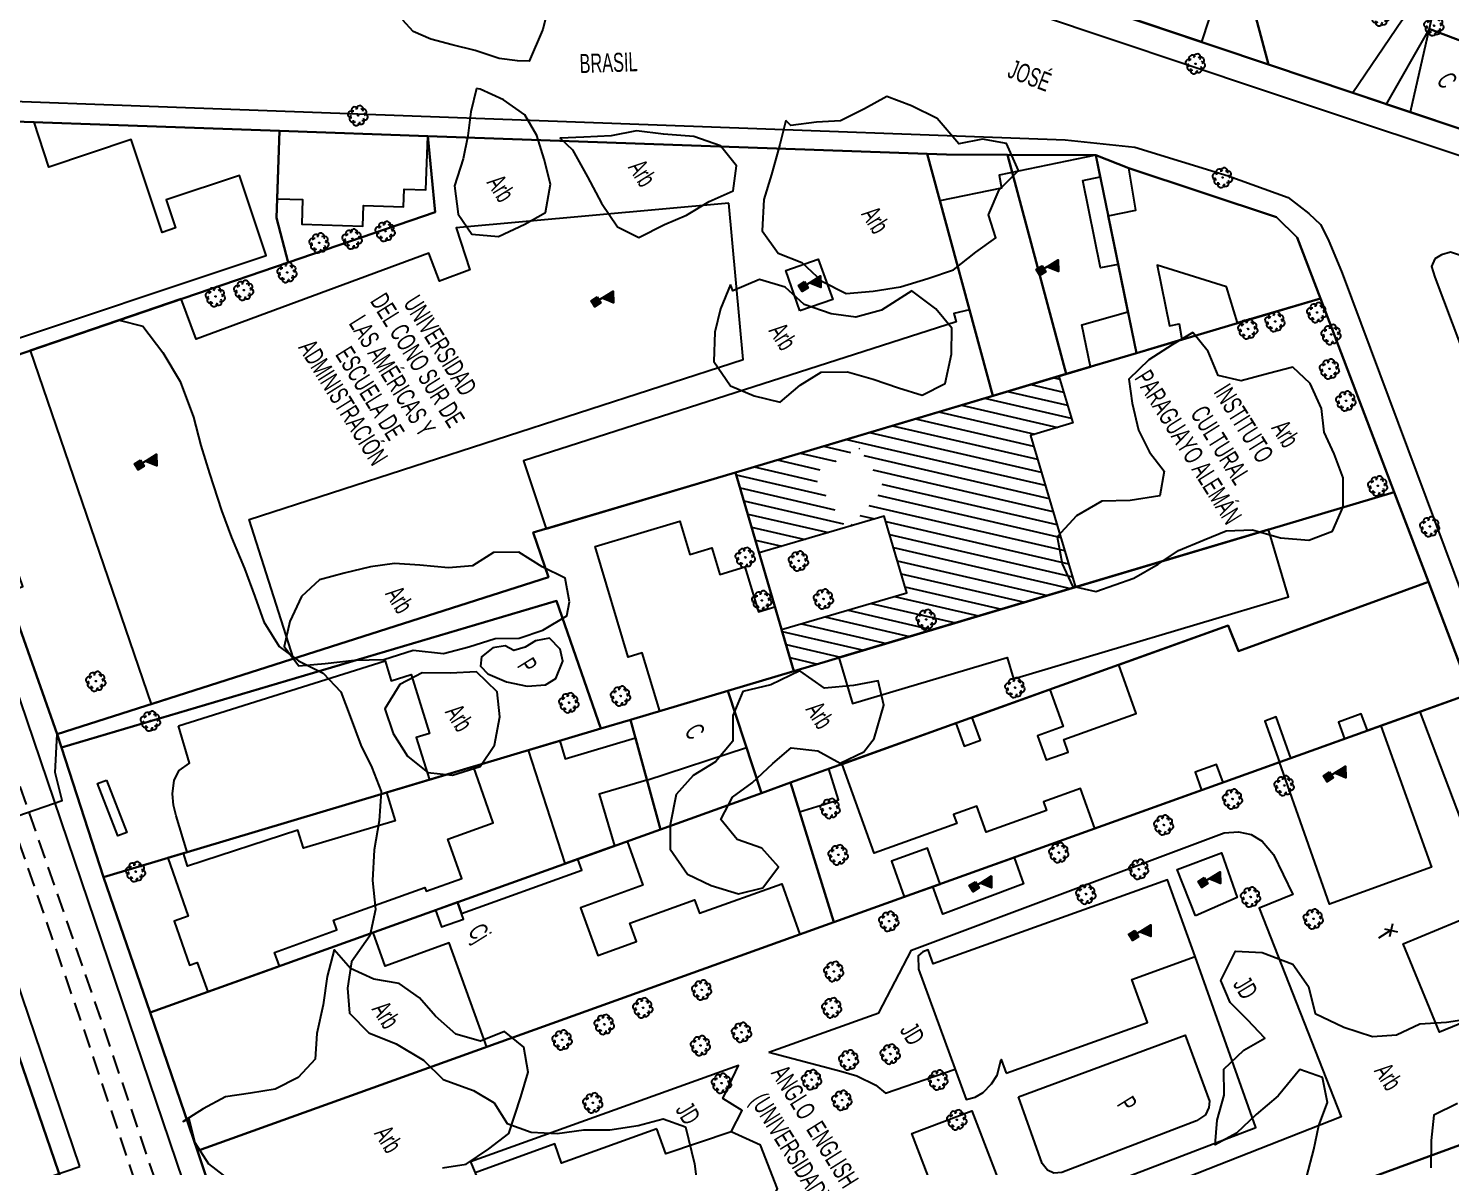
# Model space of a CAD drawing. Header units: millimetres. Extents: x 438774 to 440085, y 7202522 to 7203572.
# Drawn here: x 439061.2 to 439211.1, y 7202912.5 to 7203032.5 of the extents above; entities that cross this region are included whole.
import ezdxf

# ---------------------------------------------------------------- set-up
doc = ezdxf.new("R2010")
doc.units = ezdxf.units.MM
doc.linetypes.add('00', pattern=[10, 0, -10])
doc.linetypes.add('06', pattern=[3, 2, -1])
for name, color, linetype in [('0211', 255, 'Continuous'), ('0505', 1, 'Continuous'), ('0603', 1, 'Continuous'), ('0611', 30, 'Continuous'), ('0612', 7, 'Continuous'), ('0703', 6, 'Continuous'), ('0705', 242, 'Continuous'), ('0707', 7, 'Continuous'), ('0801', 10, 'Continuous'), ('0803', 160, 'Continuous'), ('0804', 170, 'Continuous'), ('0811', 10, 'Continuous'), ('0812', 7, 'Continuous'), ('0817', 10, 'Continuous'), ('0819', 10, 'Continuous'), ('0820', 7, 'Continuous'), ('0853', 7, 'Continuous'), ('0857', 255, 'Continuous'), ('0858', 7, 'Continuous'), ('0869', 7, 'Continuous'), ('0870', 7, 'Continuous'), ('1005', 3, 'Continuous'), ('1006', 3, 'Continuous'), ('1007', 3, 'Continuous'), ('curso de agua', 4, 'Continuous')]:
    doc.layers.add(name, color=color, linetype=linetype)
doc.styles.add('02', font='swissc.ttf')

# ---------------------------------------------------------------- blocks, each defined once
blk = doc.blocks.new('15')
for p, q in [((-0.38, 0.75), (0.37, 0.75)), ((-0.38, 0.73), (0.37, 0.73)), ((-0.38, 0.72), (0.37, 0.72)), ((-0.38, 0.7), (0.37, 0.7)), ((-0.38, 0.69), (0.37, 0.69)), ((-0.38, 0.67), (0.37, 0.67)), ((-0.38, 0.66), (0.37, 0.66)), ((-0.38, 0.64), (0.37, 0.64)), ((-0.38, 0.63), (0.37, 0.63)), ((-0.38, 0.61), (0.37, 0.61)), ((-0.38, 0.6), (0.37, 0.6)), ((-0.38, 0.58), (0.37, 0.58)), ((-0.38, 0.57), (0.37, 0.57)), ((-0.38, 0.55), (0.37, 0.55)), ((-0.38, 0.54), (0.37, 0.54)), ((-0.38, 0.52), (0.37, 0.52)), ((-0.38, 0.51), (0.37, 0.51)), ((-0.38, 0.49), (0.37, 0.49)), ((-0.38, 0.48), (0.37, 0.48)), ((-0.38, 0.46), (0.37, 0.46)), ((-0.38, 0.45), (0.37, 0.45)), ((-0.38, 0.43), (0.37, 0.43)), ((-0.38, 0.42), (0.37, 0.42)), ((-0.38, 0.4), (0.37, 0.4)), ((-0.38, 0.39), (0.37, 0.39)), ((-0.38, 0.37), (0.37, 0.37)), ((-0.38, 0.36), (0.37, 0.36)), ((-0.38, 0.34), (0.37, 0.34)), ((-0.38, 0.33), (0.37, 0.33)), ((-0.38, 0.31), (0.37, 0.31)), ((-0.38, 0.3), (0.37, 0.3)), ((-0.38, 0.28), (0.37, 0.28)), ((-0.38, 0.27), (0.37, 0.27)), ((-0.38, 0.25), (0.37, 0.25)), ((-0.38, 0.24), (0.37, 0.24)), ((-0.38, 0.22), (0.37, 0.22)), ((-0.38, 0.21), (0.37, 0.21)), ((-0.38, 0.19), (0.37, 0.19)), ((-0.38, 0.18), (0.37, 0.18)), ((-0.38, 0.16), (0.37, 0.16)), ((-0.38, 0.15), (0.37, 0.15)), ((-0.38, 0.13), (0.37, 0.13)), ((-0.38, 0.12), (0.37, 0.12)), ((-0.38, 0.1), (0.37, 0.1)), ((-0.38, 0.09), (0.37, 0.09)), ((-0.38, 0.07), (0.37, 0.07)), ((-0.38, 0.06), (0.37, 0.06)), ((-0.38, 0.04), (0.37, 0.04)), ((-0.38, 0.03), (0.37, 0.03)), ((-0.38, 0.01), (0.37, 0.01))]:
    blk.add_line(p, q)
for points in [[(0, 0), (0, 2.5), (1.05, 1.88), (0, 1.12)], [(-0.38, 0.75), (0.37, 0.75), (0.37, 0), (-0.38, 0)]]:
    blk.add_lwpolyline(points, close=True)
blk.add_lwpolyline([(0.01, 2.48), (0.01, 1.17), (1.02, 1.88), (0.03, 2.48), (0.03, 1.23), (0.97, 1.88), (0.04, 2.42), (0.04, 1.28), (0.93, 1.88), (0.06, 2.38), (0.06, 1.33), (0.89, 1.88), (0.07, 2.33), (0.07, 1.38), (0.84, 1.88), (0.09, 2.28), (0.09, 1.42), (0.79, 1.88), (0.1, 2.23), (0.1, 1.48), (0.75, 1.88), (0.12, 2.17), (0.12, 1.53), (0.7, 1.88), (0.13, 2.12), (0.13, 1.58), (0.66, 1.88), (0.15, 2.08), (0.15, 1.62), (0.61, 1.88), (0.16, 2.03), (0.16, 1.67), (0.55, 1.88), (0.18, 2), (0.18, 1.7), (0.51, 1.88), (0.19, 1.95), (0.19, 1.75), (0.46, 1.88), (0.21, 1.92), (0.21, 1.78), (0.42, 1.88), (0.22, 1.9), (0.22, 1.8), (0.37, 1.88), (0.24, 1.88), (0.24, 1.83), (0.3, 1.85), (0.24, 1.85)])
blk = doc.blocks.new('18')
for points in [[(-0.5, 1), (0.5, 2)], [(-0.5, 2), (0.5, 1)], [(0, 0), (0, 1.5)]]:
    blk.add_lwpolyline(points)
blk = doc.blocks.new('09')
for p, q in [((-0.04, 0.01), (0.04, 0.01)), ((-0.02, 0.03), (0.02, 0.03)), ((0, 0.05), (0, 0.05)), ((-0.04, -0.01), (0.04, -0.01)), ((-0.02, -0.03), (0.02, -0.03))]:
    blk.add_line(p, q)
for points in [[(-0.61, 0.39), (-0.76, 0.34), (-0.88, 0.27), (-0.97, 0.13), (-1, 0), (-0.96, -0.15), (-0.88, -0.26), (-0.83, -0.31), (-0.73, -0.36), (-0.58, -0.38)], [(-0.12, 0.67), (-0.2, 0.77), (-0.32, 0.84), (-0.46, 0.87), (-0.62, 0.83), (-0.74, 0.77), (-0.81, 0.63), (-0.83, 0.49), (-0.83, 0.42), (-0.79, 0.32), (-0.69, 0.22), (-0.62, 0.16)], [(-0.41, 0.6), (-0.39, 0.72), (-0.35, 0.82), (-0.3, 0.88), (-0.18, 0.96), (-0.03, 1), (0.1, 0.96), (0.24, 0.87), (0.31, 0.75), (0.36, 0.62), (0.37, 0.55)], [(0.11, 0.66), (0.19, 0.71), (0.31, 0.78), (0.42, 0.81), (0.49, 0.81), (0.63, 0.78), (0.76, 0.7), (0.82, 0.58), (0.84, 0.41), (0.81, 0.28), (0.75, 0.16), (0.69, 0.06)], [(0.67, -0.42), (0.8, -0.38), (0.91, -0.29), (0.99, -0.14), (1.01, -0.01), (0.95, 0.14), (0.86, 0.24), (0.8, 0.29), (0.7, 0.32), (0.56, 0.34)], [(-0.14, -0.69), (-0.19, -0.75), (-0.3, -0.83), (-0.4, -0.87), (-0.48, -0.87), (-0.61, -0.83), (-0.74, -0.75), (-0.8, -0.63), (-0.83, -0.47), (-0.79, -0.33), (-0.7, -0.18), (-0.64, -0.12)], [(-0.38, -0.63), (-0.34, -0.76), (-0.26, -0.88), (-0.13, -0.97), (0.01, -1.01), (0.15, -0.97), (0.27, -0.88), (0.32, -0.83), (0.36, -0.73), (0.38, -0.57)], [(0.15, -0.7), (0.32, -0.83), (0.46, -0.87), (0.62, -0.85), (0.74, -0.79), (0.83, -0.66), (0.86, -0.52), (0.86, -0.45), (0.83, -0.34), (0.74, -0.24), (0.67, -0.18)]]:
    blk.add_lwpolyline(points)
blk.add_lwpolyline([(0, -0.05), (-0.05, 0), (0, 0.05), (0.05, 0)], close=True)

msp = doc.modelspace()

# ---------------------------------------------------------------- hatches: boundary and pattern name
at = {"layer": '0819'}
h = msp.add_hatch(dxfattribs=at)
h.set_pattern_fill('ANSI31', color=256, scale=10, angle=-58, style=0)
h.set_pattern_definition([(347, (-5901522.1453, 3756752.6611), (0.28118881793, 1.21796258098), [])])
h.paths.add_polyline_path([(439148.73, 7202988.27), (439151.41, 7202984.07), (439147.97, 7202980.15), (439147.32, 7202979.95), (439143.84, 7202985.53)], flags=16)
h.paths.add_polyline_path([(439135.73, 7202985.7), (439169.8, 7202995.84), (439171.26, 7202990.91), (439166.8, 7202989.58), (439171.55, 7202973.61), (439141.88, 7202964.75), (439140.59, 7202969.13), (439153.78, 7202972.99), (439151.4, 7202981.08), (439138.22, 7202977.21)])

# ---------------------------------------------------------------- linework, layer by layer
at = {"layer": '0211', "linetype": '06', "flags": 128}
msp.add_lwpolyline([(438936.62, 7203319.77), (438936.63, 7203319.71), (438953.6, 7203260.37), (438958.22, 7203243.97), (438972.02, 7203204.39), (438988.86, 7203156.88), (439011.03, 7203091.99), (439026.86, 7203043.33), (439035.12, 7203019.93), (439048.27, 7202981.12), (439066.84, 7202927.56), (439086.2, 7202870.18), (439102.38, 7202822.58), (439121.32, 7202767.09), (439140.64, 7202709.53), (439169.58, 7202624.26), (439177.4, 7202600.35), (439193.97, 7202552.48), (439203.7, 7202523.15)], dxfattribs=at)
at = {"layer": '0505', "linetype": 'Continuous', "elevation": 90, "flags": 128}
for points in [[(439051.47, 7202995.15), (439070.78, 7203001.75), (439073.29, 7203001.1), (439075.39, 7202998.34), (439077.2, 7202995.27), (439078.6, 7202991.52), (439079.4, 7202988.55), (439080.31, 7202985.58), (439081.57, 7202981.7), (439082.63, 7202978.84), (439083.99, 7202975.58), (439085.08, 7202972.62), (439086.03, 7202969.96), (439087.65, 7202967.34), (439089.69, 7202965.82), (439092.28, 7202964.54), (439094.13, 7202962.58), (439095.12, 7202959.95), (439096.23, 7202956.93), (439097.41, 7202954.6), (439098.4, 7202952.06), (439098.19, 7202948.96), (439097.66, 7202945.91), (439097.46, 7202942.67), (439097.8, 7202939.63), (439097.18, 7202936.85), (439095.25, 7202934.11), (439094.84, 7202931.34), (439095.05, 7202928.69), (439097.08, 7202926.63), (439099.97, 7202925.47), (439102.85, 7202923.74), (439104.93, 7202921.68), (439108.13, 7202920.53), (439110.29, 7202919.23), (439111.66, 7202917.05), (439114.2, 7202916.16), (439116.93, 7202915.99), (439119.76, 7202916.38), (439122.48, 7202916.39), (439125.49, 7202916.83), (439128.12, 7202917.55), (439130.47, 7202916.7), (439131.42, 7202912.8), (439131.81, 7202909.82)], [(439054.37, 7202947.53), (439064.76, 7202951.11), (439064.04, 7202954.05), (439064.24, 7202958.09), (439058.98, 7202973.08)]]:
    msp.add_lwpolyline(points, dxfattribs=at)
at = {"layer": '0603', "linetype": 'Continuous', "flags": 128}
for points in [[(439066.63, 7202912.52), (439030.21, 7203019.83), (439028.94, 7203022.47)], [(439121.77, 7202786.14), (439120.76, 7202786), (439119.98, 7202786.58), (439119.44, 7202787.44), (439119.06, 7202788.44), (439040.3, 7203020.84)]]:
    msp.add_lwpolyline(points, dxfattribs=at)
at = {"layer": '0611', "linetype": 'Continuous', "flags": 128}
for points in [[(439213.34, 7203097.52), (439210.51, 7203101.02), (439201.53, 7203108.95), (439199.42, 7203110.06), (439197.68, 7203109.78), (439196.08, 7203108.78), (439119.68, 7203057.75), (439118.39, 7203056.38), (439117.58, 7203054.6), (439117.8, 7203052.4), (439118.64, 7203050.84), (439120.02, 7203049.93), (439191.15, 7203026.06), (439246.96, 7203007.49), (439276.86, 7202997.55)], [(439040.3, 7203020.84), (439040.14, 7203022.68), (439040.71, 7203024.03), (439041.85, 7203024.88), (439042.85, 7203025.26), (439044.28, 7203025.41), (439170.48, 7203020.76), (439177.8, 7203019.97), (439187.63, 7203016.96), (439193.98, 7203014.68), (439196.13, 7203012.98), (439197.37, 7203011.85), (439198.19, 7203010.27), (439199.65, 7203006.7), (439261.42, 7202841.21)], [(439285.59, 7202983.72), (439211.09, 7203008.91), (439210.11, 7203008.65), (439209.43, 7203008.22), (439209.06, 7203007.39), (439209.44, 7203006.28), (439246.6, 7202907.62), (439271.76, 7202843.51)], [(439075.94, 7202884.37), (439075.63, 7202884.81), (439074.58, 7202884.79), (439073.25, 7202884.24), (439004.46, 7202858.02), (438998.39, 7202872.71), (439027.29, 7202883.41), (439020.45, 7202904.24), (439054.03, 7202915), (439055.48, 7202910.03), (439057.21, 7202909.31), (439066.63, 7202912.52)]]:
    msp.add_lwpolyline(points, dxfattribs=at)
at = {"layer": '0703', "linetype": 'Continuous', "flags": 128}
for points in [[(439223.2, 7203082.55), (439219.26, 7203086.92), (439200.13, 7203108.13), (439196.92, 7203107.04), (439189.7, 7203102.2), (439182.24, 7203097.19), (439174.93, 7203092.27), (439125.26, 7203058.9), (439127.67, 7203050.27), (439191.88, 7203028.71), (439200.8, 7203025.71), (439206.82, 7203023.69), (439212.52, 7203021.77), (439236.56, 7203013.7), (439274.76, 7203000.87)], [(439213.22, 7202962.4), (439208.74, 7202974.17), (439205.14, 7202983.63), (439197.37, 7203004.05), (439194.92, 7203010.46), (439192.74, 7203012.59), (439177.17, 7203017.77), (439173.69, 7203019.13), (439164.39, 7203019.18), (439157.95, 7203019.22), (439155.93, 7203019.29), (439103.3, 7203021.16), (439087.67, 7203021.71), (439043.78, 7203023.26)], [(439058.98, 7202973.08), (439064.24, 7202958.09), (439064.69, 7202956.7), (439069.12, 7202943.04), (439074.05, 7202928.76), (439079.05, 7202914.17), (439084.6, 7202897.43), (439088.01, 7202887.71), (439093.46, 7202871.39), (439097.34, 7202859.79), (439101.73, 7202846.65), (439106.75, 7202831.95), (439111.74, 7202817.31), (439120.84, 7202790.61), (439123.98, 7202789.18), (439141.57, 7202795.67), (439155.1, 7202800.65), (439167.91, 7202805.37), (439175.17, 7202808.04), (439187.59, 7202812.63), (439200.13, 7202817.25), (439214.04, 7202822.38)], [(439059.05, 7202766.78), (439104.43, 7202782.92), (439106.93, 7202787.8), (439099.28, 7202809.88), (439091.06, 7202833.57), (439083.96, 7202854.1), (439081.89, 7202859.37), (439078.2, 7202870.72), (439074.04, 7202883.78), (439059.78, 7202925.4)]]:
    msp.add_lwpolyline(points, dxfattribs=at)
at = {"layer": '0705', "linetype": 'Continuous', "flags": 128}
for points in [[(439174.93, 7203092.27), (439181.11, 7203069.06), (439191.88, 7203028.71), (439127.67, 7203050.27), (439125.26, 7203058.9)], [(439181.11, 7203069.06), (439196.43, 7203076.23), (439202.74, 7203079.19), (439206.64, 7203070.56), (439191.28, 7203063.36), (439199.35, 7203046.96), (439205.99, 7203033.36), (439208.01, 7203036.33), (439208.96, 7203036.33), (439209.89, 7203037.17), (439206.82, 7203023.69), (439200.8, 7203025.71), (439191.88, 7203028.71)], [(439087.67, 7203021.71), (439087.37, 7203012.53), (439088.59, 7203007.83), (439051.47, 7202995.15), (439042.7, 7203021.21), (439043.78, 7203023.26)], [(439087.67, 7203021.71), (439103.3, 7203021.16), (439104.09, 7203013.13), (439088.59, 7203007.83), (439087.37, 7203012.53)], [(439051.47, 7202995.15), (439088.59, 7203007.83), (439104.09, 7203013.13), (439103.3, 7203021.16), (439155.93, 7203019.29), (439162.83, 7202993.77), (439135.73, 7202985.7), (439114.42, 7202979.35), (439116.02, 7202974.66), (439064.24, 7202958.09), (439058.98, 7202973.08), (439055.39, 7202983.38)], [(439155.93, 7203019.29), (439157.95, 7203019.22), (439164.39, 7203019.18), (439170.58, 7202996.08), (439162.83, 7202993.77)], [(439164.39, 7203019.18), (439173.69, 7203019.13), (439177.98, 7202998.28), (439170.58, 7202996.08)], [(439173.69, 7203019.13), (439177.17, 7203017.77), (439192.74, 7203012.59), (439194.92, 7203010.46), (439197.37, 7203004.05), (439177.98, 7202998.28)], [(439135.73, 7202985.7), (439162.83, 7202993.77), (439170.58, 7202996.08), (439177.98, 7202998.28), (439197.37, 7203004.05), (439205.14, 7202983.63), (439141.88, 7202964.75)], [(439064.24, 7202958.09), (439116.02, 7202974.66), (439114.42, 7202979.35), (439135.73, 7202985.7), (439141.88, 7202964.75), (439134.92, 7202962.68), (439124.68, 7202959.62), (439121.55, 7202958.69), (439116.88, 7202972.17), (439064.69, 7202956.7)], [(439134.92, 7202962.68), (439141.88, 7202964.75), (439205.14, 7202983.63), (439208.74, 7202974.17), (439188.75, 7202966.85), (439187.63, 7202969.55), (439141.53, 7202952.99), (439138.46, 7202951.89)], [(439141.53, 7202952.99), (439187.63, 7202969.55), (439188.75, 7202966.85), (439208.74, 7202974.17), (439213.22, 7202962.4), (439207.86, 7202960.47), (439146.09, 7202938.27)], [(439064.69, 7202956.7), (439116.88, 7202972.17), (439121.55, 7202958.69), (439069.12, 7202943.04)], [(439079.05, 7202914.17), (439146.09, 7202938.27), (439207.86, 7202960.47), (439213.22, 7202962.4), (439228.66, 7202920.86), (439223.54, 7202918.98), (439181.9, 7202903.74), (439154.36, 7202893.67), (439093.46, 7202871.39), (439088.01, 7202887.71), (439084.6, 7202897.43)], [(439124.68, 7202959.62), (439134.92, 7202962.68), (439138.46, 7202951.89), (439127.81, 7202948.06)], [(439069.12, 7202943.04), (439121.55, 7202958.69), (439124.68, 7202959.62), (439127.81, 7202948.06), (439074.05, 7202928.76)], [(439074.05, 7202928.76), (439127.81, 7202948.06), (439138.46, 7202951.89), (439141.53, 7202952.99), (439146.09, 7202938.27), (439079.05, 7202914.17)], [(439010.24, 7202903.37), (439059.78, 7202925.4), (439074.04, 7202883.78), (439015.06, 7202860.82), (439013.84, 7202871.61), (439012.57, 7202882.82), (439011.22, 7202894.71)], [(439181.9, 7202903.74), (439223.54, 7202918.98), (439228.66, 7202920.86), (439231.68, 7202912.51), (439184.98, 7202895.3)]]:
    msp.add_lwpolyline(points, close=True, dxfattribs=at)
msp.add_lwpolyline([(439236.5, 7203061.47), (439209.89, 7203037.17), (439206.82, 7203023.69), (439212.52, 7203021.77), (439236.56, 7203013.7), (439253.45, 7203034.64)], dxfattribs=at)
at = {"layer": '0707', "linetype": 'Continuous', "flags": 128}
for points in [[(439274.76, 7203000.87), (439236.56, 7203013.7), (439212.52, 7203021.77), (439200.8, 7203025.71), (439191.88, 7203028.71), (439127.67, 7203050.27), (439125.26, 7203058.9), (439174.93, 7203092.27), (439196.92, 7203107.04), (439200.13, 7203108.13), (439223.2, 7203082.55)], [(439191.88, 7203028.71), (439174.93, 7203092.27)], [(439236.5, 7203061.47), (439209.89, 7203037.17), (439208.96, 7203036.33), (439208.01, 7203036.33), (439205.99, 7203033.36), (439200.8, 7203025.71)], [(439209.89, 7203037.17), (439208.81, 7203032.45), (439215.12, 7203030.07), (439212.52, 7203021.77), (439212.53, 7203021.78)], [(439051.47, 7202995.15), (439042.7, 7203021.21), (439043.78, 7203023.26), (439087.67, 7203021.71), (439157.95, 7203019.22)], [(439087.67, 7203021.71), (439087.37, 7203012.53), (439088.59, 7203007.83)], [(439177.98, 7202998.28), (439173.69, 7203019.13)], [(439177.17, 7203017.77), (439192.74, 7203012.59), (439194.92, 7203010.46), (439197.37, 7203004.05), (439205.14, 7202983.63), (439208.74, 7202974.17), (439213.22, 7202962.4), (439207.86, 7202960.47), (439146.09, 7202938.27), (439079.05, 7202914.17), (439074.05, 7202928.76)], [(439197.37, 7203004.05), (439177.98, 7202998.28), (439135.73, 7202985.7), (439114.42, 7202979.35), (439116.02, 7202974.66), (439064.24, 7202958.09), (439058.98, 7202973.08), (439060.64, 7202973.67), (439057.03, 7202983.96), (439055.39, 7202983.38), (439051.47, 7202995.15), (439088.59, 7203007.83), (439104.09, 7203013.13)], [(439141.88, 7202964.75), (439135.73, 7202985.7)], [(439205.14, 7202983.63), (439141.88, 7202964.75), (439069.12, 7202943.04), (439074.05, 7202928.76), (439141.53, 7202952.99), (439187.63, 7202969.55), (439188.75, 7202966.85), (439208.74, 7202974.17)], [(439207.86, 7202960.47), (439223.54, 7202918.98)], [(439141.53, 7202952.99), (439146.09, 7202938.27)], [(439079.05, 7202914.17), (439084.6, 7202897.43), (439087.04, 7202898.18), (439090.24, 7202888.93), (439088.01, 7202887.71), (439093.46, 7202871.39), (439101.73, 7202846.65), (439162.73, 7202869.32), (439170.03, 7202872.03), (439237.56, 7202896.29), (439231.68, 7202912.51), (439228.66, 7202920.86)], [(439228.66, 7202920.86), (439223.54, 7202918.98), (439154.36, 7202893.67), (439093.46, 7202871.39)]]:
    msp.add_lwpolyline(points, dxfattribs=at)
at = {"layer": '0801', "linetype": 'Continuous', "flags": 128}
for points in [[(439208.81, 7203032.45), (439204.31, 7203024.53), (439212.52, 7203021.77), (439215.12, 7203030.07), (439208.81, 7203032.45)], [(439056.12, 7202998.52), (439086.28, 7203008.58), (439083.47, 7203017), (439075.74, 7203014.42), (439076.72, 7203011.47), (439075.3, 7203010.99), (439072.04, 7203020.78), (439063.38, 7203017.89), (439061.84, 7203022.62), (439057.59, 7203022.77), (439048.56, 7203019.53), (439051.64, 7203011.28), (439049.54, 7203010.49), (439051.09, 7203006.35), (439053.24, 7203007.16), (439056.12, 7202998.52)], [(439103.3, 7203021.16), (439087.67, 7203021.71), (439087.44, 7203014.55), (439090.1, 7203014.47), (439090.02, 7203011.86), (439096.46, 7203011.65), (439096.53, 7203013.85), (439100.74, 7203013.71), (439100.8, 7203015.56), (439103.09, 7203015.48), (439103.3, 7203021.16)], [(439177.17, 7203017.77), (439192.74, 7203012.59), (439194.92, 7203010.46), (439197.37, 7203004.05), (439188.62, 7203001.45), (439187.47, 7203005.28), (439180.16, 7203007.55), (439181.46, 7203001.16), (439182.47, 7203001.37), (439182.78, 7202999.71), (439177.98, 7202998.28), (439175, 7203012.74), (439177.92, 7203013.34), (439177.17, 7203017.77)], [(439141.88, 7202964.75), (439127.75, 7202960.53), (439125.91, 7202966.66), (439124.43, 7202966.22), (439120.95, 7202977.89), (439129.86, 7202980.55), (439130.91, 7202977.06), (439133.23, 7202977.74), (439134.07, 7202974.95), (439136.72, 7202975.74), (439138.14, 7202970.99), (439139.89, 7202971.52), (439141.88, 7202964.75)], [(439191.9, 7202979.68), (439146.61, 7202966.17), (439148.05, 7202961.33), (439164.36, 7202966.2), (439165.02, 7202963.95), (439194.02, 7202972.59), (439191.9, 7202979.68)], [(439146.97, 7202954.94), (439158.96, 7202959.25), (439159.82, 7202956.84), (439161.54, 7202957.46), (439160.68, 7202959.86), (439168.87, 7202962.81), (439170.27, 7202958.91), (439167.56, 7202957.94), (439168.48, 7202955.38), (439170.8, 7202956.21), (439170.33, 7202957.53), (439177.96, 7202960.28), (439176.11, 7202965.41), (439187.63, 7202969.55), (439188.75, 7202966.85), (439208.74, 7202974.17), (439213.22, 7202962.4), (439202.32, 7202958.48), (439201.67, 7202960.25), (439199.28, 7202959.38), (439199.91, 7202957.61), (439194.26, 7202955.58), (439192.7, 7202959.93), (439191.51, 7202959.49), (439193.07, 7202955.15), (439187.11, 7202953.01), (439186.43, 7202954.9), (439184.17, 7202954.1), (439184.85, 7202952.2), (439173.61, 7202948.15), (439172.09, 7202952.37), (439168.19, 7202950.97), (439168.51, 7202950.06), (439162.15, 7202947.77), (439161.17, 7202950.51), (439158.69, 7202949.62), (439159.04, 7202948.67), (439150.35, 7202945.54), (439146.97, 7202954.94)], [(439077.05, 7202958.97), (439098.81, 7202965.82), (439099.46, 7202963.73), (439101.55, 7202964.38), (439103.5, 7202958.19), (439102.08, 7202957.74), (439103.48, 7202953.29), (439077.93, 7202945.66), (439076.79, 7202949.48), (439076.49, 7202950.63), (439076.4, 7202951.81), (439076.57, 7202953.26), (439077.09, 7202954.29), (439078.21, 7202955.04), (439077.05, 7202958.97)], [(439126.4, 7202953.27), (439136.88, 7202956.71), (439134.92, 7202962.68), (439124.68, 7202959.62), (439126.4, 7202953.27)], [(439113.91, 7202956.41), (439117.22, 7202957.4), (439117.78, 7202955.52), (439125.2, 7202957.73), (439126.4, 7202953.27), (439121.38, 7202951.77), (439122.99, 7202946.33), (439117.79, 7202944.47), (439113.91, 7202956.41)], [(439080.12, 7202930.94), (439087.67, 7202933.65), (439087.16, 7202935.1), (439093.73, 7202937.46), (439093.36, 7202938.49), (439102.98, 7202941.94), (439103.12, 7202941.55), (439106.89, 7202942.9), (439105.4, 7202947.04), (439110.2, 7202948.77), (439108.11, 7202954.68), (439098.96, 7202951.95), (439099.85, 7202948.96), (439090.19, 7202946.08), (439089.62, 7202947.99), (439077.97, 7202944.17), (439077.55, 7202945.56), (439075.9, 7202945.06), (439078.05, 7202938.91), (439076.57, 7202938.39), (439078.2, 7202933.76), (439079.01, 7202934.04), (439080.12, 7202930.94)], [(439141.53, 7202952.99), (439142.48, 7202949.92), (439146.58, 7202951.19), (439145.57, 7202954.44), (439141.53, 7202952.99)], [(439097.55, 7202937.19), (439106.43, 7202940.38), (439106.84, 7202939.21), (439119.52, 7202943.77), (439119.1, 7202944.94), (439124.31, 7202946.81), (439125.98, 7202942.17), (439119.4, 7202939.8), (439121.21, 7202934.76), (439125.31, 7202936.23), (439124.6, 7202938.18), (439131.42, 7202940.63), (439131.93, 7202939.22), (439140.61, 7202942.33), (439142.52, 7202936.98), (439109.51, 7202925.12), (439105.57, 7202936.09), (439098.81, 7202933.66), (439097.55, 7202937.19)], [(439153.52, 7202940.95), (439157.3, 7202942.3), (439155.95, 7202946.07), (439152.17, 7202944.71), (439153.52, 7202940.95)], [(439228.66, 7202920.86), (439181.9, 7202903.74), (439183.92, 7202898.21), (439186, 7202898.98), (439187.07, 7202896.06), (439204.72, 7202902.58), (439203.29, 7202906.48), (439211.12, 7202909.37), (439211.86, 7202907.38), (439230.99, 7202914.43), (439228.66, 7202920.86)]]:
    msp.add_lwpolyline(points, close=True, dxfattribs=at)
at = {"layer": '0803', "linetype": 'Continuous', "flags": 128}
for points in [[(439109.62, 7202964.46), (439111.59, 7202963.62), (439113.76, 7202963.16), (439115.69, 7202963.32), (439116.81, 7202963.97), (439117.55, 7202965.81), (439117.25, 7202967.08), (439116.14, 7202968.24), (439114.65, 7202967.93), (439113.58, 7202967.27), (439112.36, 7202966.91), (439111.45, 7202967.42), (439110.17, 7202967.2), (439108.98, 7202966.26), (439108.86, 7202965.26), (439109.62, 7202964.46)], [(439069.43, 7202953.26), (439071.58, 7202947.75), (439070.64, 7202947.37), (439068.49, 7202952.89), (439069.43, 7202953.26)], [(439165.54, 7202919.86), (439183.11, 7202926.38), (439185.69, 7202919.42), (439185.6, 7202918.75), (439185.26, 7202917.97), (439184.32, 7202917.35), (439170.11, 7202911.89), (439169.26, 7202911.83), (439168.62, 7202912.13), (439168.03, 7202912.83), (439165.54, 7202919.86)]]:
    msp.add_lwpolyline(points, close=True, dxfattribs=at)
at = {"layer": '0811', "linetype": 'Continuous', "flags": 128}
for points in [[(439177.09, 7203002.61), (439176.06, 7203007.63), (439174.21, 7203007.25), (439172.32, 7203016.47), (439174.15, 7203016.85), (439173.69, 7203019.13), (439163.5, 7203017.03), (439163.77, 7203015.67), (439157.27, 7203014.34), (439160.39, 7203002.83), (439158.74, 7203002.46), (439158.98, 7203001.56), (439113.39, 7202986.91), (439115.78, 7202979.75), (439173.13, 7202996.83), (439172.24, 7203001.27), (439177.09, 7203002.61)], [(439135.02, 7203014.09), (439106.31, 7203011.48), (439107.75, 7203007.06), (439104.52, 7203005.86), (439103.42, 7203008.82), (439078.88, 7202999.73), (439077.31, 7203003.98), (439061.4, 7202998.54), (439074.15, 7202961.26), (439089.16, 7202966.07), (439084.47, 7202980.72), (439136.53, 7202997.6), (439135.02, 7203014.09)], [(439142.52, 7203002.73), (439141.03, 7203006.98), (439144.43, 7203008.17), (439146, 7203003.94), (439142.52, 7203002.73)], [(439193.07, 7202955.15), (439203.73, 7202958.99), (439209.09, 7202944.07), (439198.31, 7202940.19), (439193.07, 7202955.15)], [(439156.54, 7202942.03), (439165.1, 7202945.1), (439166.09, 7202942.33), (439157.58, 7202939.11), (439156.54, 7202942.03)], [(439184.19, 7202938.94), (439182.27, 7202943.85), (439186.94, 7202945.58), (439188.61, 7202940.88), (439184.19, 7202938.94)], [(439164.24, 7202922.36), (439179.13, 7202927.71), (439177.5, 7202932.25), (439184.17, 7202934.65), (439181.26, 7202942.76), (439156.56, 7202933.88), (439156.02, 7202935.37), (439155.47, 7202935.15), (439154.97, 7202934.74), (439155.02, 7202933.34), (439160.05, 7202919.6), (439161, 7202919.82), (439161.82, 7202920.32), (439162.69, 7202921.24), (439163.29, 7202922.15), (439163.71, 7202923.81), (439164.24, 7202922.36)], [(439213.54, 7202939.09), (439217.37, 7202929.74), (439209.9, 7202926.68), (439206.07, 7202936.01), (439213.54, 7202939.09)], [(439127.43, 7202916.49), (439117.41, 7202912.88), (439116.68, 7202914.9), (439108.28, 7202911.87), (439115.15, 7202892.81), (439129.87, 7202898.11), (439129.21, 7202899.96), (439133.17, 7202901.39), (439131.98, 7202904.67), (439138.59, 7202907.06), (439140.17, 7202910.16), (439138.35, 7202914.79), (439135.27, 7202916.18), (439128.38, 7202913.85), (439127.43, 7202916.49)]]:
    msp.add_lwpolyline(points, close=True, dxfattribs=at)
at = {"layer": '0817', "linetype": 'Continuous', "flags": 128}
msp.add_lwpolyline([(439184.82, 7203031.08), (439176.03, 7203034.03), (439174.84, 7203038.68), (439178.34, 7203039.56), (439179.14, 7203036.41), (439180.87, 7203036.15), (439179.53, 7203040.32), (439183.79, 7203041.39), (439185.61, 7203033.46), (439184.82, 7203031.08)], close=True, dxfattribs=at)
at = {"layer": '0819', "linetype": 'Continuous', "flags": 128}
msp.add_lwpolyline([(439135.73, 7202985.7), (439169.8, 7202995.84), (439171.26, 7202990.91), (439166.8, 7202989.58), (439171.55, 7202973.61), (439141.88, 7202964.75), (439140.59, 7202969.13), (439153.78, 7202972.99), (439151.4, 7202981.08), (439138.22, 7202977.21), (439135.73, 7202985.7)], close=True, dxfattribs=at)
at = {"layer": '0819', "linetype": '00', "flags": 128}
msp.add_lwpolyline([(439148.73, 7202988.27), (439151.41, 7202984.07), (439147.97, 7202980.15), (439147.32, 7202979.95), (439143.84, 7202985.53), (439148.73, 7202988.27)], close=True, dxfattribs=at)
at = {"layer": '0857', "linetype": 'Continuous', "flags": 128}
msp.add_lwpolyline([(439106.43, 7202940.38), (439104.1, 7202939.56), (439104.74, 7202937.78), (439107.06, 7202938.61), (439106.43, 7202940.38)], close=True, dxfattribs=at)
at = {"layer": '0869', "linetype": 'Continuous', "flags": 128}
for points in [[(439139.23, 7202924.57), (439150.83, 7202928.71), (439154.29, 7202935.33), (439187.23, 7202947.71), (439188.74, 7202947.82), (439190.08, 7202947.53), (439191.22, 7202946.84), (439192.41, 7202945.41), (439194.46, 7202941.21), (439190.91, 7202939.75), (439199.56, 7202917.75), (439159.65, 7202902.04), (439154.32, 7202915.99), (439160.63, 7202918.4), (439165.05, 7202906.86), (439190.56, 7202916.62), (439184.17, 7202934.65)], [(439139.23, 7202924.57), (439146.83, 7202922.56), (439148.52, 7202922.07), (439150.51, 7202921.09), (439151.52, 7202920.26), (439158.88, 7202922.79)], [(439135.27, 7202916.18), (439136.44, 7202918.42), (439134.41, 7202919.7), (439136.06, 7202923.19), (439107.82, 7202913.02), (439108.28, 7202911.87)]]:
    msp.add_lwpolyline(points, dxfattribs=at)
at = {"layer": '1005'}
for points in [[(439116.04, 7203034.78), (439115.41, 7203032.42), (439115.38, 7203032.31), (439113.97, 7203029.07), (439112.74, 7203029.08), (439110.81, 7203029.34), (439108.31, 7203030.19), (439105.87, 7203030.76), (439103.63, 7203031.37), (439101.77, 7203032.17), (439100.69, 7203033.37)], [(439104.84, 7202912.38), (439107.34, 7202912.78), (439109.72, 7202914.37), (439111.85, 7202916), (439113.11, 7202919.86), (439113.87, 7202922.47), (439113.41, 7202925.11), (439111.4, 7202926.74), (439108.86, 7202925.74), (439106.26, 7202926.47), (439104.11, 7202928.37), (439102.42, 7202930.29), (439100.29, 7202931.83), (439097.61, 7202932.27), (439095.16, 7202933.39), (439093.44, 7202935.35), (439092.7, 7202932.54), (439092.27, 7202929.56), (439091.61, 7202926.53), (439091.45, 7202923.85), (439089.64, 7202921.89), (439087.21, 7202920.67), (439084.63, 7202920.24), (439082, 7202919.86), (439079.64, 7202918.62), (439077.54, 7202917.26), (439078.12, 7202917.58), (439078.75, 7202915.04), (439080.18, 7202912.81), (439082.51, 7202911.02)], [(439195.93, 7202911.49), (439196.68, 7202914.31), (439197.19, 7202916.86), (439198.12, 7202919.28), (439197.57, 7202921.89), (439195.2, 7202922.75), (439192.9, 7202919.99), (439190.58, 7202917.99), (439188.52, 7202916.05), (439186.29, 7202914.8), (439186.47, 7202917.4), (439187.23, 7202920.04), (439187.2, 7202922.79), (439189.28, 7202924.79), (439191.5, 7202926.07), (439189.69, 7202927.97), (439187.86, 7202929.8), (439186.88, 7202932.14), (439188.42, 7202935.23), (439191.22, 7202935.1), (439194.45, 7202933.86), (439196.11, 7202931.5), (439196.82, 7202928.64), (439199.83, 7202927.21), (439202.86, 7202926.23), (439205.37, 7202926.42), (439207.85, 7202927.56), (439210.65, 7202927.75), (439213.2, 7202928.12)], [(439211.81, 7202919.17), (439209.31, 7202917.93), (439209.03, 7202915.27), (439209, 7202912.4)]]:
    msp.add_lwpolyline(points, dxfattribs=at)
for points in [[(439108.44, 7203026.17), (439107.84, 7203023.72), (439107.54, 7203021.19), (439107.03, 7203018.74), (439106.13, 7203015.92), (439106.5, 7203012.93), (439107.96, 7203010.81), (439110.75, 7203010.56), (439113.53, 7203011.86), (439115.7, 7203013.11), (439116.25, 7203016.07), (439115.56, 7203018.73), (439114.8, 7203021.22), (439113.52, 7203023.4), (439111.27, 7203024.99), (439108.82, 7203026.11)], [(439141.03, 7203022.8), (439140.4, 7203020.28), (439139.51, 7203017.12), (439138.73, 7203014.46), (439138.53, 7203011.17), (439140.23, 7203008.81), (439142.71, 7203007.82), (439144.82, 7203005.87), (439147.39, 7203004.55), (439150.23, 7203004.79), (439153.12, 7203005.26), (439155.99, 7203006.13), (439158.7, 7203007.05), (439161.07, 7203008.9), (439163.18, 7203010.42), (439162.4, 7203012.86), (439163.51, 7203015.49), (439165.54, 7203017.52), (439164.29, 7203020.38), (439161.75, 7203020.83), (439159.27, 7203020.35), (439156.97, 7203023), (439154.27, 7203024.33), (439151.68, 7203025.34), (439149.32, 7203024.04), (439146.78, 7203022.77), (439144.27, 7203022.61), (439141.55, 7203022.26)], [(439118.54, 7203019.69), (439120.12, 7203016.86), (439121.62, 7203014.08), (439123.29, 7203011.58), (439125.56, 7203010.46), (439128.24, 7203011.82), (439130.56, 7203012.82), (439132.96, 7203014.27), (439135.5, 7203015.39), (439135.85, 7203018.01), (439134.14, 7203020.14), (439131.35, 7203021.11), (439128.13, 7203021.34), (439125.29, 7203021.7), (439122.61, 7203021.19), (439119.73, 7203021.04), (439117.24, 7203020.92)], [(439135.21, 7203005.52), (439134.16, 7203002.96), (439133.55, 7203000.5), (439133.46, 7202997.38), (439135.22, 7202994.83), (439137.68, 7202993.78), (439140.42, 7202993.09), (439142.53, 7202994.9), (439144.76, 7202996.27), (439147.53, 7202996.29), (439150.23, 7202995.53), (439152.91, 7202994.62), (439155.4, 7202993.85), (439157.84, 7202995.06), (439158.5, 7202998.15), (439158.52, 7203000.9), (439156.83, 7203002.94), (439154.31, 7203004.83), (439151.11, 7203002.81), (439148.42, 7203002.08), (439145.81, 7203002.43), (439142.97, 7203003.41), (439140.95, 7203005.23), (439138.25, 7203006.04), (439135.44, 7203004.84)], [(439183.93, 7203000.44), (439181.73, 7202999.15), (439179.3, 7202997.58), (439177.19, 7202995.53), (439177.54, 7202992.99), (439178.2, 7202990.14), (439179.36, 7202987.84), (439180.91, 7202985.84), (439180.46, 7202983.24), (439177.32, 7202982.74), (439174.33, 7202982.68), (439171.66, 7202981.11), (439169.62, 7202978.92), (439170.17, 7202976.07), (439171.24, 7202973.7), (439173.69, 7202973.14), (439177.7, 7202974.55), (439180.26, 7202976.04), (439182.42, 7202977.46), (439185.12, 7202978.59), (439187.45, 7202979.54), (439190.21, 7202979.63), (439193.17, 7202978.79), (439196.15, 7202978.54), (439198.63, 7202979.5), (439199.76, 7202982.08), (439199.75, 7202985.14), (439198.83, 7202987.64), (439197.77, 7202989.94), (439197.48, 7202992.42), (439196.28, 7202995.08), (439194.45, 7202996.81), (439191.89, 7202996.11), (439189.03, 7202995.34), (439186.59, 7202995.92), (439185.54, 7202998.44)], [(439118.22, 7202972.04), (439117.79, 7202974.56), (439115.35, 7202975.73), (439112.89, 7202977.3), (439110.24, 7202977.27), (439108.03, 7202975.84), (439105.5, 7202975.65), (439102.47, 7202975.91), (439099.79, 7202976.1), (439097.28, 7202975.76), (439094.48, 7202975.06), (439091.9, 7202974.37), (439089.98, 7202972.63), (439088.78, 7202969.97), (439088.16, 7202967.33), (439089.71, 7202965.29), (439092.49, 7202965.55), (439095.59, 7202965.91), (439098.68, 7202965.98), (439101.77, 7202966.97), (439104.95, 7202966.6), (439107.64, 7202967.31), (439110.42, 7202968.18), (439112.94, 7202968.23), (439115.41, 7202969.05), (439117.95, 7202970.59)], [(439108.44, 7202964.66), (439105.67, 7202964.52), (439102.72, 7202964.58), (439100.37, 7202963.33), (439098.78, 7202960.79), (439099.64, 7202958.19), (439101.17, 7202955.8), (439103.32, 7202954.05), (439105.92, 7202953.78), (439108.81, 7202954.7), (439110.33, 7202956.93), (439110.88, 7202959.94), (439110.62, 7202962.58)], [(439150.33, 7202957.65), (439151.37, 7202961.17), (439150.78, 7202963.74), (439148.16, 7202963.24), (439145.12, 7202962.96), (439142.5, 7202964.79), (439139.44, 7202963.31), (439136.5, 7202962.61), (439135.45, 7202960.08), (439135.45, 7202957.38), (439133.61, 7202955.19), (439131.26, 7202953.74), (439129.46, 7202951.73), (439128.84, 7202948.54), (439128.85, 7202945.97), (439130.66, 7202943.34), (439133.17, 7202942.16), (439136.04, 7202941.27), (439138.6, 7202941.92), (439140.25, 7202944.13), (439138.5, 7202946.1), (439135.92, 7202947), (439134.2, 7202949.11), (439135.4, 7202951.45), (439137.47, 7202952.96), (439139.65, 7202955), (439141.61, 7202956.66), (439144.4, 7202956.33), (439146.77, 7202955.06), (439149.26, 7202956.23)]]:
    msp.add_lwpolyline(points, close=True, dxfattribs=at)
at = {"layer": 'curso de agua', "linetype": '06', "elevation": 60, "flags": 128}
msp.add_lwpolyline([(438938.73, 7203319.89), (438938.75, 7203319.83), (438955.71, 7203260.49), (438960.34, 7203244.09), (438974.13, 7203204.52), (438990.98, 7203157), (439013.15, 7203092.11), (439028.98, 7203043.45), (439037.23, 7203020.05), (439050.39, 7202981.24), (439068.96, 7202927.68), (439088.32, 7202870.3), (439104.5, 7202822.7), (439123.44, 7202767.21), (439142.76, 7202709.65), (439171.7, 7202624.39), (439179.52, 7202600.47), (439196.09, 7202552.61), (439205.86, 7202523.15)], dxfattribs=at)

# ---------------------------------------------------------------- block references
at = {"layer": '0811', "rotation": 302}
for p in [(439167.6, 7203006.77), (439142.57, 7203005.09), (439120.71, 7203003.48), (439072.59, 7202986.28), (439197.89, 7202953.4), (439160.57, 7202941.81), (439184.67, 7202942.26), (439177.36, 7202936.67)]:
    msp.add_blockref('15', p, dxfattribs=at)
at = {"layer": '0853', "rotation": 302}
msp.add_blockref('18', (439203.53, 7202936.64, 88.31), dxfattribs=at)
at = {"layer": '1007', "rotation": 302}
for p in [(439203.7, 7203033.82), (439209.34, 7203032.8), (439184.2, 7203028.78), (439095.95, 7203023.33), (439187.06, 7203016.78), (439098.83, 7203011.13), (439091.86, 7203009.9), (439095.35, 7203010.32), (439088.48, 7203006.78), (439080.93, 7203004.24), (439083.92, 7203004.91), (439197, 7203002.56), (439189.73, 7203000.82), (439192.59, 7203001.6), (439198.5, 7203000.24), (439198.33, 7202996.61), (439200.07, 7202993.24), (439203.42, 7202984.28), (439208.9, 7202979.99), (439136.77, 7202976.74), (439142.38, 7202976.37), (439138.51, 7202972.19), (439145.01, 7202972.36), (439155.83, 7202970.2), (439068.33, 7202963.69), (439165.19, 7202963.01), (439123.62, 7202962.13), (439118.18, 7202961.42), (439074.1, 7202959.5), (439193.56, 7202952.69), (439188.11, 7202951.27), (439145.71, 7202950.28), (439180.86, 7202948.53), (439146.56, 7202945.39), (439169.8, 7202945.61), (439072.52, 7202943.61), (439178.23, 7202943.86), (439172.66, 7202941.25), (439190.02, 7202940.94), (439151.91, 7202938.38), (439196.63, 7202938.63), (439146.09, 7202933.09), (439132.18, 7202931.14), (439125.98, 7202929.26), (439145.88, 7202929.26), (439121.91, 7202927.51), (439117.47, 7202925.87), (439136.37, 7202926.67), (439132.04, 7202925.28), (439152.04, 7202924.38), (439147.67, 7202923.76), (439134.26, 7202921.31), (439143.76, 7202921.68), (439157.09, 7202921.65), (439146.96, 7202919.51), (439120.7, 7202919.24), (439159.06, 7202917.45)]:
    msp.add_blockref('09', p, dxfattribs=at)

# ---------------------------------------------------------------- texts
at = {"layer": '0612', "style": '02', "width": 0.75}
for s, rotation, p in [('BRASIL', 2, (439119.33, 7203027.79)), ('JOSÉ', 339, (439164.28, 7203027.41))]:
    msp.add_text(s, height=2, rotation=rotation, dxfattribs=at).set_placement(p)
at = {"layer": '0801', "style": '02', "width": 0.75}
for p in [(439209.54, 7203027.04), (439130.28, 7202958.39)]:
    msp.add_text('C', height=2, rotation=302, dxfattribs=at).set_placement(p)
at = {"layer": '0804', "style": '02', "width": 0.75}
for p in [(439112.65, 7202965.31), (439175.85, 7202919.07)]:
    msp.add_text('P', height=2, rotation=302, dxfattribs=at).set_placement(p)
at = {"layer": '0812', "style": '02', "width": 0.75}
for s, p in [('DEL CONO SUR DE', (439097.17, 7203003.76)), ('UNIVERSIDAD', (439100.67, 7203003.53)), ('LAS AMÉRICAS Y ', (439094.92, 7203001.42)), ('ADMINISTRACIÓN', (439089.61, 7202998.86)), ('ESCUELA DE ', (439093.49, 7202998.13)), ('ANGLO  ENGLISH', (439139.42, 7202922.37)), ('(UNIVERSIDAD)', (439137.23, 7202919.46))]:
    msp.add_text(s, height=2, rotation=302, dxfattribs=at).set_placement(p)
at = {"layer": '0820', "style": '02', "width": 0.75}
for s, p in [('PARAGUAYO ALEMÁN', (439177.72, 7202995.65)), ('INSTITUTO', (439186.05, 7202994.19)), ('CULTURAL', (439183.59, 7202991.9))]:
    msp.add_text(s, height=2, rotation=302, dxfattribs=at).set_placement(p)
at = {"layer": '0858', "style": '02', "width": 0.75}
msp.add_text('Cj', height=2, rotation=302, dxfattribs=at).set_placement((439107.47, 7202937.32))
at = {"layer": '0870', "style": '02', "width": 0.75}
for p in [(439188.1, 7202931.75), (439152.99, 7202926.9), (439129.35, 7202918.52)]:
    msp.add_text('JD', height=2, rotation=301, dxfattribs=at).set_placement(p)
at = {"layer": '1006', "style": '02', "width": 0.75}
for p in [(439124.36, 7203017.86), (439109.46, 7203016.26), (439148.93, 7203012.92), (439139.17, 7203000.63), (439192.14, 7202990.38), (439098.76, 7202972.89), (439143.06, 7202960.71), (439105.07, 7202960.43), (439097.35, 7202929.11), (439202.97, 7202922.6), (439097.6, 7202916.01)]:
    msp.add_text('Arb', height=2, rotation=302, dxfattribs=at).set_placement(p)

doc.saveas('drawing.dxf')
